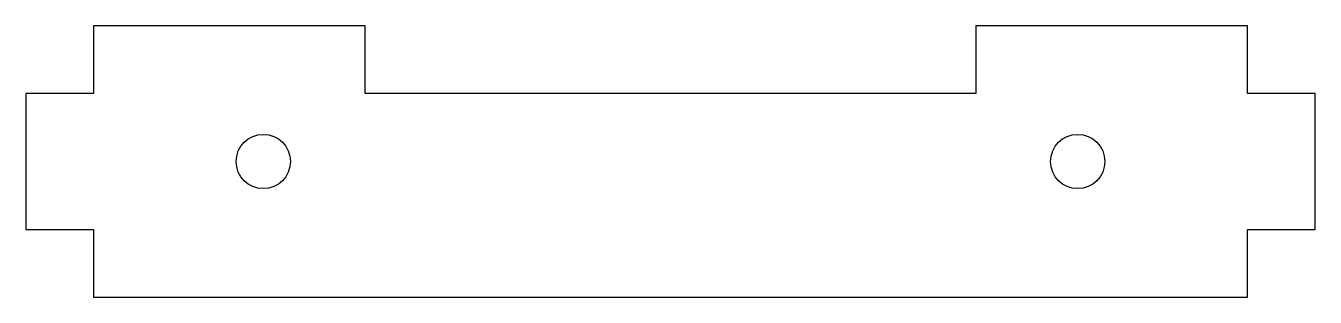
# Model space of a CAD drawing. Header units: millimetres. Extents: x -47.5 to 47.5, y -10 to 10.
import ezdxf

# ---------------------------------------------------------------- set-up
doc = ezdxf.new("R2010")
doc.units = ezdxf.units.MM

msp = doc.modelspace()

# ---------------------------------------------------------------- linework, layer by layer
msp.add_lwpolyline([(47.5, -5), (47.5, 5), (42.5, 5), (42.5, 10), (22.5, 10), (22.5, 5), (-22.5, 5), (-22.5, 10), (-42.5, 10), (-42.5, 5), (-47.5, 5), (-47.5, -5), (-42.5, -5), (-42.5, -10), (42.5, -10), (42.5, -5)], close=True)
for centre in [(-30, 0), (30, 0)]:
    msp.add_circle(centre, 2)

doc.saveas('drawing.dxf')
